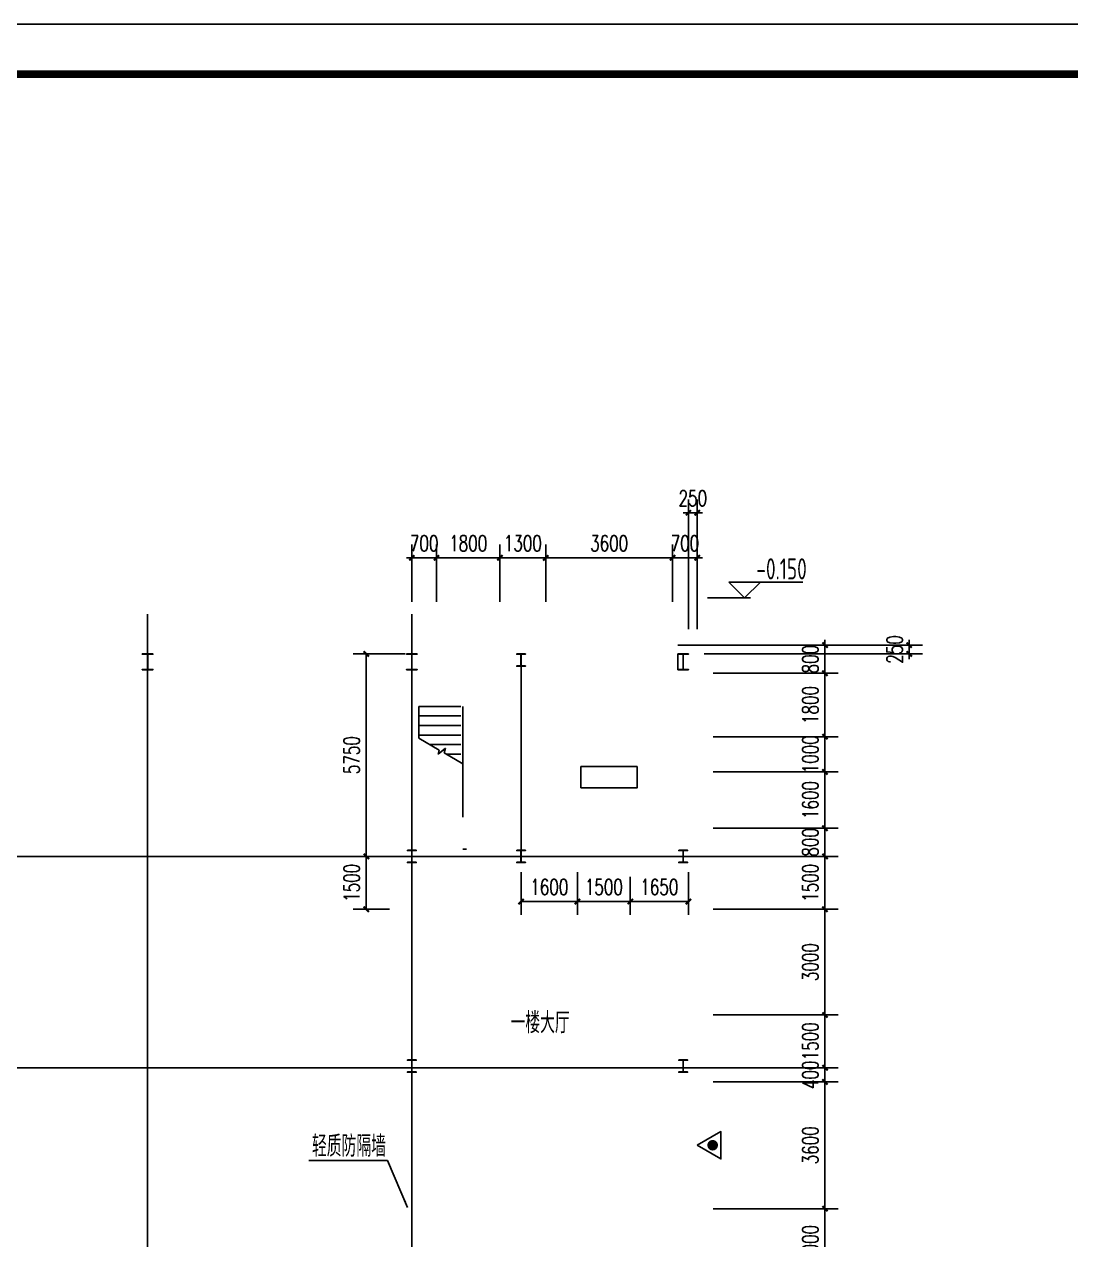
# Model space of a CAD drawing. Extents: x 180850 to 1399066, y 113487 to 334416.
# Drawn here: x 365591 to 395289, y 282483 to 316984 of the extents above; entities that cross this region are included whole.
import ezdxf
from ezdxf.enums import TextEntityAlignment as Align

# ---------------------------------------------------------------- set-up
doc = ezdxf.new("R2010")
doc.units = 0
doc.header["$LTSCALE"] = 1000
for name, color, linetype in [('AXIS', 3, 'Continuous'), ('AXIS_DIM', 3, 'Continuous'), ('DOTE', 1, 'Continuous'), ('GZ', 50, 'Continuous'), ('Gzd', 1, 'Continuous'), ('LVTRY', 6, 'Continuous'), ('PUB_DIM', 3, 'Continuous'), ('PUB_TITLE', 4, 'Continuous'), ('REIN', 1, 'Continuous'), ('STAIR', 2, 'Continuous'), ('TEXT', 7, 'Continuous')]:
    doc.layers.add(name, color=color, linetype=linetype)
doc.styles.add('_TCH_DIM_T3', font='SIMPLEX', dxfattribs={"width": 0.705882, "bigfont": 'GBCBIG'})
doc.styles.add('TSSD_Norm', font='tssdeng.shx', dxfattribs={"bigfont": 'hztxt.shx'})
doc.dimstyles.new('_TCH_ARCH&&150', dxfattribs={"dimtxt": 446.25, "dimasz": 150, "dimexe": 375, "dimexo": 450, "dimgap": 189.375, "dimtad": 1, "dimdec": 0, "dimzin": 0, "dimdsep": 46, "dimtxsty": '_TCH_DIM_T3', "dimblk": 'ARCHTICK', "dimcen": 0.09, "dimclrd": 3, "dimclre": 3, "dimclrt": 7, "dimazin": 2, "dimtfac": 1, "dimtdec": 0, "dimtix": 1, "dimtmove": 2, "dimatfit": 3, "dimfxl": 1, "dimtolj": 1, "dimtzin": 0, "dimarcsym": 0})
doc.dimstyles.new('TCH-200-1', dxfattribs={"dimtxt": 595, "dimasz": 200, "dimexe": 500, "dimexo": 600, "dimgap": 252.5, "dimtad": 1, "dimdec": 0, "dimzin": 0, "dimdsep": 46, "dimtxsty": '_TCH_DIM_T3', "dimblk": 'ARCHTICK', "dimcen": 0.09, "dimclrd": 3, "dimclre": 3, "dimclrt": 7, "dimazin": 2, "dimtfac": 1, "dimtdec": 0, "dimtix": 1, "dimtmove": 2, "dimatfit": 3, "dimfxl": 1, "dimtolj": 1, "dimtzin": 0, "dimarcsym": 0})

# ---------------------------------------------------------------- blocks, each defined once
blk = doc.blocks.new('_ArchTick')
at = {"color": 0, "linetype": 'ByBlock', "const_width": 0.4}
blk.add_lwpolyline([(-0.5, -0.5), (0.5, 0.5)], dxfattribs=at)
blk = doc.blocks.new('*D585')
at = {"color": 3, "lineweight": -2, "transparency": 16777216}
for p, q in [((384440, 299812), (384440, 303494)), ((384690, 299812), (384690, 303494)), ((384440, 303119), (384290, 303119)), ((384690, 303119), (384440, 303119)), ((384690, 303119), (384840, 303119))]:
    blk.add_line(p, q, dxfattribs=at)
at = {"layer": 'Defpoints', "color": 0, "transparency": 16777216}
for p in [(384440, 303119), (384440, 299362), (384690, 299362)]:
    blk.add_point(p, dxfattribs=at)
at = {"color": 3, "lineweight": -2, "transparency": 16777216, "xscale": 150, "yscale": 150, "zscale": 150}
blk.add_blockref('_ArchTick', (384440, 303119), dxfattribs=at)
at = {"color": 3, "lineweight": -2, "transparency": 16777216, "xscale": 150, "yscale": 150, "zscale": 150, "rotation": 180}
blk.add_blockref('_ArchTick', (384690, 303119), dxfattribs=at)
at = {"color": 7, "transparency": 16777216, "insert": (384565, 303531), "char_height": 446.2, "attachment_point": 5, "style": '_TCH_DIM_T3'}
blk.add_mtext('\\A1;250', dxfattribs=at)
blk = doc.blocks.new('*D589')
at = {"color": 3, "lineweight": -2, "transparency": 16777216}
for p, q in [((390706, 299362), (390706, 299512)), ((384140, 299362), (391081, 299362)), ((390706, 299362), (390706, 299112)), ((384890, 299112), (391081, 299112)), ((390706, 299112), (390706, 298962))]:
    blk.add_line(p, q, dxfattribs=at)
at = {"layer": 'Defpoints', "color": 0, "transparency": 16777216}
for p in [(383690, 299362), (384440, 299112), (390706, 299112)]:
    blk.add_point(p, dxfattribs=at)
at = {"color": 3, "lineweight": -2, "transparency": 16777216, "xscale": 150, "yscale": 150, "zscale": 150}
for p, rotation in [((390706, 299362), 270), ((390706, 299112), 90)]:
    blk.add_blockref('_ArchTick', p, dxfattribs=dict(at, rotation=rotation))
at = {"color": 7, "transparency": 16777216, "insert": (390293, 299237), "char_height": 446.2, "attachment_point": 5, "rotation": 90, "style": '_TCH_DIM_T3'}
blk.add_mtext('\\A1;250', dxfattribs=at)
blk = doc.blocks.new('*D592')
at = {"color": 3, "lineweight": -2, "transparency": 16777216}
for p, q in [((385140, 293362), (388691, 293362)), ((388316, 293362), (388316, 291862)), ((385140, 291862), (388691, 291862))]:
    blk.add_line(p, q, dxfattribs=at)
at = {"layer": 'Defpoints', "color": 0, "transparency": 16777216}
for p in [(384690, 293362), (384690, 291862), (388316, 291862)]:
    blk.add_point(p, dxfattribs=at)
at = {"color": 3, "lineweight": -2, "transparency": 16777216, "xscale": 150, "yscale": 150, "zscale": 150}
for p, rotation in [((388316, 293362), 90), ((388316, 291862), 270)]:
    blk.add_blockref('_ArchTick', p, dxfattribs=dict(at, rotation=rotation))
at = {"color": 7, "transparency": 16777216, "insert": (387903, 292612), "char_height": 446.2, "attachment_point": 5, "rotation": 90, "style": '_TCH_DIM_T3'}
blk.add_mtext('\\A1;1500', dxfattribs=at)
blk = doc.blocks.new('*D593')
at = {"color": 3, "lineweight": -2, "transparency": 16777216}
for p, q in [((385140, 291862), (388691, 291862)), ((388316, 291862), (388316, 288862)), ((385140, 288862), (388691, 288862))]:
    blk.add_line(p, q, dxfattribs=at)
at = {"layer": 'Defpoints', "color": 0, "transparency": 16777216}
for p in [(384690, 291862), (384690, 288862), (388316, 288862)]:
    blk.add_point(p, dxfattribs=at)
at = {"color": 3, "lineweight": -2, "transparency": 16777216, "xscale": 150, "yscale": 150, "zscale": 150}
for p, rotation in [((388316, 291862), 90), ((388316, 288862), 270)]:
    blk.add_blockref('_ArchTick', p, dxfattribs=dict(at, rotation=rotation))
at = {"color": 7, "transparency": 16777216, "insert": (387903, 290362), "char_height": 446.2, "attachment_point": 5, "rotation": 90, "style": '_TCH_DIM_T3'}
blk.add_mtext('\\A1;3000', dxfattribs=at)
blk = doc.blocks.new('*D594')
at = {"color": 3, "lineweight": -2, "transparency": 16777216}
for p, q in [((382790, 292787), (382790, 291707)), ((384440, 292912), (384440, 291707)), ((384440, 292082), (382790, 292082))]:
    blk.add_line(p, q, dxfattribs=at)
at = {"layer": 'Defpoints', "color": 0, "transparency": 16777216}
for p in [(384440, 293362), (382790, 293237), (382790, 292082)]:
    blk.add_point(p, dxfattribs=at)
at = {"color": 3, "lineweight": -2, "transparency": 16777216, "xscale": 150, "yscale": 150, "zscale": 150}
for p, rotation in [((382790, 292082), 180.0000000050026), ((384440, 292082), 5.002558367550591e-09)]:
    blk.add_blockref('_ArchTick', p, dxfattribs=dict(at, rotation=rotation))
at = {"color": 7, "transparency": 16777216, "insert": (383615, 292494), "char_height": 446.2, "attachment_point": 5, "rotation": 0, "style": '_TCH_DIM_T3'}
blk.add_mtext('\\A1;1650', dxfattribs=at)
blk = doc.blocks.new('*D595')
at = {"color": 3, "lineweight": -2, "transparency": 16777216}
for p, q in [((385140, 288862), (388691, 288862)), ((388316, 287362), (388316, 288862)), ((385140, 287362), (388691, 287362))]:
    blk.add_line(p, q, dxfattribs=at)
at = {"layer": 'Defpoints', "color": 0, "transparency": 16777216}
for p in [(384690, 288862), (388316, 288862), (384690, 287362)]:
    blk.add_point(p, dxfattribs=at)
at = {"color": 3, "lineweight": -2, "transparency": 16777216, "xscale": 150, "yscale": 150, "zscale": 150}
for p, rotation in [((388316, 288862), 90), ((388316, 287362), 270)]:
    blk.add_blockref('_ArchTick', p, dxfattribs=dict(at, rotation=rotation))
at = {"color": 7, "transparency": 16777216, "insert": (387903, 288112), "char_height": 446.2, "attachment_point": 5, "rotation": 90, "style": '_TCH_DIM_T3'}
blk.add_mtext('\\A1;1500', dxfattribs=at)
blk = doc.blocks.new('*D596')
at = {"color": 3, "lineweight": -2, "transparency": 16777216}
for p, q in [((385140, 283362), (388691, 283362)), ((388316, 281362), (388316, 283362)), ((385140, 281362), (388691, 281362))]:
    blk.add_line(p, q, dxfattribs=at)
at = {"layer": 'Defpoints', "color": 0, "transparency": 16777216}
for p in [(384690, 283362), (388316, 283362), (384690, 281362)]:
    blk.add_point(p, dxfattribs=at)
at = {"color": 3, "lineweight": -2, "transparency": 16777216, "xscale": 150, "yscale": 150, "zscale": 150}
for p, rotation in [((388316, 283362), 90), ((388316, 281362), 270)]:
    blk.add_blockref('_ArchTick', p, dxfattribs=dict(at, rotation=rotation))
at = {"color": 7, "transparency": 16777216, "insert": (387903, 282362), "char_height": 446.2, "attachment_point": 5, "rotation": 90, "style": '_TCH_DIM_T3'}
blk.add_mtext('\\A1;2000', dxfattribs=at)
blk = doc.blocks.new('*D597')
at = {"color": 3, "lineweight": -2, "transparency": 16777216}
for p, q in [((385140, 286962), (388691, 286962)), ((388316, 286962), (388316, 283362)), ((385140, 283362), (388691, 283362))]:
    blk.add_line(p, q, dxfattribs=at)
at = {"layer": 'Defpoints', "color": 0, "transparency": 16777216}
for p in [(384690, 286962), (384690, 283362), (388316, 283362)]:
    blk.add_point(p, dxfattribs=at)
at = {"color": 3, "lineweight": -2, "transparency": 16777216, "xscale": 150, "yscale": 150, "zscale": 150}
for p, rotation in [((388316, 286962), 90), ((388316, 283362), 270)]:
    blk.add_blockref('_ArchTick', p, dxfattribs=dict(at, rotation=rotation))
at = {"color": 7, "transparency": 16777216, "insert": (387903, 285162), "char_height": 446.2, "attachment_point": 5, "rotation": 90, "style": '_TCH_DIM_T3'}
blk.add_mtext('\\A1;3600', dxfattribs=at)
blk = doc.blocks.new('*D598')
at = {"color": 3, "lineweight": -2, "transparency": 16777216}
for p, q in [((388316, 287362), (388316, 287512)), ((385140, 287362), (388691, 287362)), ((388316, 287362), (388316, 286962)), ((385140, 286962), (388691, 286962)), ((388316, 286962), (388316, 286812))]:
    blk.add_line(p, q, dxfattribs=at)
at = {"layer": 'Defpoints', "color": 0, "transparency": 16777216}
for p in [(384690, 287362), (384690, 286962), (388316, 286962)]:
    blk.add_point(p, dxfattribs=at)
at = {"color": 3, "lineweight": -2, "transparency": 16777216, "xscale": 150, "yscale": 150, "zscale": 150}
for p, rotation in [((388316, 287362), 270), ((388316, 286962), 90)]:
    blk.add_blockref('_ArchTick', p, dxfattribs=dict(at, rotation=rotation))
at = {"color": 7, "transparency": 16777216, "insert": (387903, 287162), "char_height": 446.2, "attachment_point": 5, "rotation": 90, "style": '_TCH_DIM_T3'}
blk.add_mtext('\\A1;400', dxfattribs=at)
blk = doc.blocks.new('*D599')
at = {"color": 3, "lineweight": -2, "transparency": 16777216}
for p, q in [((379690, 292912), (379690, 291707)), ((381290, 292912), (381290, 291707)), ((379690, 292082), (381290, 292082))]:
    blk.add_line(p, q, dxfattribs=at)
at = {"layer": 'Defpoints', "color": 0, "transparency": 16777216}
for p in [(379690, 293362), (381290, 293362), (381290, 292082)]:
    blk.add_point(p, dxfattribs=at)
at = {"color": 3, "lineweight": -2, "transparency": 16777216, "xscale": 150, "yscale": 150, "zscale": 150, "rotation": 180}
blk.add_blockref('_ArchTick', (379690, 292082), dxfattribs=at)
at = {"color": 3, "lineweight": -2, "transparency": 16777216, "xscale": 150, "yscale": 150, "zscale": 150}
blk.add_blockref('_ArchTick', (381290, 292082), dxfattribs=at)
at = {"color": 7, "transparency": 16777216, "insert": (380490, 292494), "char_height": 446.2, "attachment_point": 5, "style": '_TCH_DIM_T3'}
blk.add_mtext('\\A1;1600', dxfattribs=at)
blk = doc.blocks.new('*D1797')
at = {"color": 3, "lineweight": -2, "transparency": 16777216}
for p, q in [((376590, 300588), (376590, 302214)), ((377290, 300588), (377290, 302214)), ((376590, 301839), (376440, 301839)), ((376590, 301839), (377290, 301839)), ((377290, 301839), (377440, 301839))]:
    blk.add_line(p, q, dxfattribs=at)
at = {"layer": 'Defpoints', "color": 0, "transparency": 16777216}
for p in [(377290, 301839), (376590, 300138), (377290, 300138)]:
    blk.add_point(p, dxfattribs=at)
at = {"color": 3, "lineweight": -2, "transparency": 16777216, "xscale": 150, "yscale": 150, "zscale": 150}
blk.add_blockref('_ArchTick', (376590, 301839), dxfattribs=at)
at = {"color": 3, "lineweight": -2, "transparency": 16777216, "xscale": 150, "yscale": 150, "zscale": 150, "rotation": 180}
blk.add_blockref('_ArchTick', (377290, 301839), dxfattribs=at)
at = {"color": 7, "transparency": 16777216, "insert": (376940, 302252), "char_height": 446.2, "attachment_point": 5, "style": '_TCH_DIM_T3'}
blk.add_mtext('\\A1;700', dxfattribs=at)
blk = doc.blocks.new('*D1798')
at = {"color": 3, "lineweight": -2, "transparency": 16777216}
for p, q in [((377290, 300588), (377290, 302214)), ((379090, 300588), (379090, 302214)), ((377290, 301839), (379090, 301839))]:
    blk.add_line(p, q, dxfattribs=at)
at = {"layer": 'Defpoints', "color": 0, "transparency": 16777216}
for p in [(379090, 301839), (377290, 300138), (379090, 300138)]:
    blk.add_point(p, dxfattribs=at)
at = {"color": 3, "lineweight": -2, "transparency": 16777216, "xscale": 150, "yscale": 150, "zscale": 150, "rotation": 180}
blk.add_blockref('_ArchTick', (377290, 301839), dxfattribs=at)
at = {"color": 3, "lineweight": -2, "transparency": 16777216, "xscale": 150, "yscale": 150, "zscale": 150}
blk.add_blockref('_ArchTick', (379090, 301839), dxfattribs=at)
at = {"color": 7, "transparency": 16777216, "insert": (378190, 302252), "char_height": 446.2, "attachment_point": 5, "style": '_TCH_DIM_T3'}
blk.add_mtext('\\A1;1800', dxfattribs=at)
blk = doc.blocks.new('*D1799')
at = {"color": 3, "lineweight": -2, "transparency": 16777216}
for p, q in [((379090, 300588), (379090, 302214)), ((380390, 300588), (380390, 302214)), ((379090, 301839), (378940, 301839)), ((380390, 301839), (379090, 301839)), ((380390, 301839), (380540, 301839))]:
    blk.add_line(p, q, dxfattribs=at)
at = {"layer": 'Defpoints', "color": 0, "transparency": 16777216}
for p in [(379090, 301839), (379090, 300138), (380390, 300138)]:
    blk.add_point(p, dxfattribs=at)
at = {"color": 3, "lineweight": -2, "transparency": 16777216, "xscale": 150, "yscale": 150, "zscale": 150}
blk.add_blockref('_ArchTick', (379090, 301839), dxfattribs=at)
at = {"color": 3, "lineweight": -2, "transparency": 16777216, "xscale": 150, "yscale": 150, "zscale": 150, "rotation": 180}
blk.add_blockref('_ArchTick', (380390, 301839), dxfattribs=at)
at = {"color": 7, "transparency": 16777216, "insert": (379740, 302252), "char_height": 446.2, "attachment_point": 5, "style": '_TCH_DIM_T3'}
blk.add_mtext('\\A1;1300', dxfattribs=at)
blk = doc.blocks.new('*D1790')
at = {"color": 3, "lineweight": -2, "transparency": 16777216}
for p, q in [((380390, 300588), (380390, 302214)), ((383990, 300588), (383990, 302214)), ((380390, 301839), (383990, 301839))]:
    blk.add_line(p, q, dxfattribs=at)
at = {"layer": 'Defpoints', "color": 0, "transparency": 16777216}
for p in [(383990, 301839), (380390, 300138), (383990, 300138)]:
    blk.add_point(p, dxfattribs=at)
at = {"color": 3, "lineweight": -2, "transparency": 16777216, "xscale": 150, "yscale": 150, "zscale": 150, "rotation": 180}
blk.add_blockref('_ArchTick', (380390, 301839), dxfattribs=at)
at = {"color": 3, "lineweight": -2, "transparency": 16777216, "xscale": 150, "yscale": 150, "zscale": 150}
blk.add_blockref('_ArchTick', (383990, 301839), dxfattribs=at)
at = {"color": 7, "transparency": 16777216, "insert": (382190, 302252), "char_height": 446.2, "attachment_point": 5, "style": '_TCH_DIM_T3'}
blk.add_mtext('\\A1;3600', dxfattribs=at)
blk = doc.blocks.new('*D1791')
at = {"color": 3, "lineweight": -2, "transparency": 16777216}
for p, q in [((383990, 300588), (383990, 302214)), ((384690, 300588), (384690, 302214)), ((383990, 301839), (383840, 301839)), ((384690, 301839), (383990, 301839)), ((384690, 301839), (384840, 301839))]:
    blk.add_line(p, q, dxfattribs=at)
at = {"layer": 'Defpoints', "color": 0, "transparency": 16777216}
for p in [(383990, 301839), (383990, 300138), (384690, 300138)]:
    blk.add_point(p, dxfattribs=at)
at = {"color": 3, "lineweight": -2, "transparency": 16777216, "xscale": 150, "yscale": 150, "zscale": 150}
blk.add_blockref('_ArchTick', (383990, 301839), dxfattribs=at)
at = {"color": 3, "lineweight": -2, "transparency": 16777216, "xscale": 150, "yscale": 150, "zscale": 150, "rotation": 180}
blk.add_blockref('_ArchTick', (384690, 301839), dxfattribs=at)
at = {"color": 7, "transparency": 16777216, "insert": (384340, 302252), "char_height": 446.2, "attachment_point": 5, "style": '_TCH_DIM_T3'}
blk.add_mtext('\\A1;700', dxfattribs=at)
blk = doc.blocks.new('*D1800')
at = {"color": 3, "lineweight": -2, "transparency": 16777216}
for p, q in [((381290, 292787), (381290, 291707)), ((382790, 292787), (382790, 291707)), ((381290, 292082), (382790, 292082))]:
    blk.add_line(p, q, dxfattribs=at)
at = {"layer": 'Defpoints', "color": 0, "transparency": 16777216}
for p in [(381290, 293237), (382790, 293237), (382790, 292082)]:
    blk.add_point(p, dxfattribs=at)
at = {"color": 3, "lineweight": -2, "transparency": 16777216, "xscale": 150, "yscale": 150, "zscale": 150, "rotation": 180}
blk.add_blockref('_ArchTick', (381290, 292082), dxfattribs=at)
at = {"color": 3, "lineweight": -2, "transparency": 16777216, "xscale": 150, "yscale": 150, "zscale": 150}
blk.add_blockref('_ArchTick', (382790, 292082), dxfattribs=at)
at = {"color": 7, "transparency": 16777216, "insert": (382040, 292494), "char_height": 446.2, "attachment_point": 5, "style": '_TCH_DIM_T3'}
blk.add_mtext('\\A1;1500', dxfattribs=at)
blk = doc.blocks.new('*D1811')
at = {"color": 3, "lineweight": -2, "transparency": 16777216}
for p, q in [((385140, 296762), (388691, 296762)), ((388316, 296762), (388316, 296912)), ((388316, 296762), (388316, 295762)), ((385140, 295762), (388691, 295762)), ((388316, 295762), (388316, 295612))]:
    blk.add_line(p, q, dxfattribs=at)
at = {"layer": 'Defpoints', "color": 0, "transparency": 16777216}
for p in [(384690, 296762), (384690, 295762), (388316, 295762)]:
    blk.add_point(p, dxfattribs=at)
at = {"color": 3, "lineweight": -2, "transparency": 16777216, "xscale": 150, "yscale": 150, "zscale": 150}
for p, rotation in [((388316, 296762), 270), ((388316, 295762), 90)]:
    blk.add_blockref('_ArchTick', p, dxfattribs=dict(at, rotation=rotation))
at = {"color": 7, "transparency": 16777216, "insert": (387903, 296262), "char_height": 446.2, "attachment_point": 5, "rotation": 90, "style": '_TCH_DIM_T3'}
blk.add_mtext('\\A1;1000', dxfattribs=at)
blk = doc.blocks.new('*D1812')
at = {"color": 3, "lineweight": -2, "transparency": 16777216}
for p, q in [((388316, 299362), (388316, 299512)), ((385140, 299362), (388691, 299362)), ((388316, 299362), (388316, 298562)), ((385140, 298562), (388691, 298562)), ((388316, 298562), (388316, 298412))]:
    blk.add_line(p, q, dxfattribs=at)
at = {"layer": 'Defpoints', "color": 0, "transparency": 16777216}
for p in [(384690, 299362), (384690, 298562), (388316, 298562)]:
    blk.add_point(p, dxfattribs=at)
at = {"color": 3, "lineweight": -2, "transparency": 16777216, "xscale": 150, "yscale": 150, "zscale": 150}
for p, rotation in [((388316, 299362), 270), ((388316, 298562), 90)]:
    blk.add_blockref('_ArchTick', p, dxfattribs=dict(at, rotation=rotation))
at = {"color": 7, "transparency": 16777216, "insert": (387903, 298962), "char_height": 446.2, "attachment_point": 5, "rotation": 90, "style": '_TCH_DIM_T3'}
blk.add_mtext('\\A1;800', dxfattribs=at)
blk = doc.blocks.new('*D1813')
at = {"color": 3, "lineweight": -2, "transparency": 16777216}
for p, q in [((385140, 298562), (388691, 298562)), ((388316, 298562), (388316, 296762)), ((385140, 296762), (388691, 296762))]:
    blk.add_line(p, q, dxfattribs=at)
at = {"layer": 'Defpoints', "color": 0, "transparency": 16777216}
for p in [(384690, 298562), (384690, 296762), (388316, 296762)]:
    blk.add_point(p, dxfattribs=at)
at = {"color": 3, "lineweight": -2, "transparency": 16777216, "xscale": 150, "yscale": 150, "zscale": 150}
for p, rotation in [((388316, 298562), 90), ((388316, 296762), 270)]:
    blk.add_blockref('_ArchTick', p, dxfattribs=dict(at, rotation=rotation))
at = {"color": 7, "transparency": 16777216, "insert": (387903, 297662), "char_height": 446.2, "attachment_point": 5, "rotation": 90, "style": '_TCH_DIM_T3'}
blk.add_mtext('\\A1;1800', dxfattribs=at)
blk = doc.blocks.new('*D1814')
at = {"color": 3, "lineweight": -2, "transparency": 16777216}
for p, q in [((385140, 295762), (388691, 295762)), ((388316, 294162), (388316, 295762)), ((385140, 294162), (388691, 294162))]:
    blk.add_line(p, q, dxfattribs=at)
at = {"layer": 'Defpoints', "color": 0, "transparency": 16777216}
for p in [(384690, 295762), (388316, 295762), (384690, 294162)]:
    blk.add_point(p, dxfattribs=at)
at = {"color": 3, "lineweight": -2, "transparency": 16777216, "xscale": 150, "yscale": 150, "zscale": 150}
for p, rotation in [((388316, 295762), 90), ((388316, 294162), 270)]:
    blk.add_blockref('_ArchTick', p, dxfattribs=dict(at, rotation=rotation))
at = {"color": 7, "transparency": 16777216, "insert": (387903, 294962), "char_height": 446.2, "attachment_point": 5, "rotation": 90, "style": '_TCH_DIM_T3'}
blk.add_mtext('\\A1;1600', dxfattribs=at)
blk = doc.blocks.new('*D1815')
at = {"color": 3, "lineweight": -2, "transparency": 16777216}
for p, q in [((388316, 294162), (388316, 294312)), ((385140, 294162), (388691, 294162)), ((388316, 293362), (388316, 294162)), ((385140, 293362), (388691, 293362)), ((388316, 293362), (388316, 293212))]:
    blk.add_line(p, q, dxfattribs=at)
at = {"layer": 'Defpoints', "color": 0, "transparency": 16777216}
for p in [(384690, 294162), (388316, 294162), (384690, 293362)]:
    blk.add_point(p, dxfattribs=at)
at = {"color": 3, "lineweight": -2, "transparency": 16777216, "xscale": 150, "yscale": 150, "zscale": 150}
for p, rotation in [((388316, 294162), 270), ((388316, 293362), 90)]:
    blk.add_blockref('_ArchTick', p, dxfattribs=dict(at, rotation=rotation))
at = {"color": 7, "transparency": 16777216, "insert": (387903, 293762), "char_height": 446.2, "attachment_point": 5, "rotation": 90, "style": '_TCH_DIM_T3'}
blk.add_mtext('\\A1;800', dxfattribs=at)
blk = doc.blocks.new('*D1832')
at = {"layer": 'Defpoints', "color": 0, "transparency": 16777216}
for p in [(376847, 299112), (375297, 293362), (376530, 293362)]:
    blk.add_point(p, dxfattribs=at)
at = {"layer": 'PUB_DIM', "color": 3, "lineweight": -2, "transparency": 16777216}
for p, q in [((376397, 299112), (374922, 299112)), ((375297, 299112), (375297, 293362)), ((376080, 293362), (374922, 293362))]:
    blk.add_line(p, q, dxfattribs=at)
at = {"layer": 'PUB_DIM', "color": 3, "lineweight": -2, "transparency": 16777216, "xscale": 150, "yscale": 150, "zscale": 150}
for p, rotation in [((375297, 299112), 90), ((375297, 293362), 270)]:
    blk.add_blockref('_ArchTick', p, dxfattribs=dict(at, rotation=rotation))
at = {"layer": 'PUB_DIM', "color": 7, "transparency": 16777216, "insert": (374885, 296237), "char_height": 446.2, "attachment_point": 5, "rotation": 90, "style": '_TCH_DIM_T3'}
blk.add_mtext('\\A1;5750', dxfattribs=at)
blk = doc.blocks.new('*D1831')
at = {"color": 3, "lineweight": -2, "transparency": 16777216}
for p, q in [((376020, 293362), (374922, 293362)), ((375297, 291862), (375297, 293362)), ((375955, 291862), (374922, 291862))]:
    blk.add_line(p, q, dxfattribs=at)
at = {"layer": 'Defpoints', "color": 0, "transparency": 16777216}
for p in [(375297, 293362), (376470, 293362), (376405, 291862)]:
    blk.add_point(p, dxfattribs=at)
at = {"color": 3, "lineweight": -2, "transparency": 16777216, "xscale": 150, "yscale": 150, "zscale": 150}
for p, rotation in [((375297, 293362), 90), ((375297, 291862), 270)]:
    blk.add_blockref('_ArchTick', p, dxfattribs=dict(at, rotation=rotation))
at = {"color": 7, "transparency": 16777216, "insert": (374885, 292612), "char_height": 446.2, "attachment_point": 5, "rotation": 90, "style": '_TCH_DIM_T3'}
blk.add_mtext('\\A1;1500', dxfattribs=at)

msp = doc.modelspace()

# ---------------------------------------------------------------- linework, layer by layer
for p, q in [((384140.1, 299112.06), (384140.1, 298662.06)), ((376440.1, 298662.12), (376680.1, 298662.12)), ((384140.1, 298662.06), (384440.1, 298662.06))]:
    msp.add_line(p, q)
at = {"layer": 'AXIS'}
msp.add_line((375901.71, 284730.6), (373669.3, 284730.6), dxfattribs=at)
at = {"layer": 'AXIS_DIM'}
for p, q in [((387683.74, 301150.74), (385583.74, 301150.74)), ((386033.74, 300700.74), (385583.74, 301150.74)), ((386033.74, 300700.74), (386483.74, 301150.74)), ((384981.34, 300700.74), (386198.68, 300700.74))]:
    msp.add_line(p, q, dxfattribs=at)
at = {"layer": 'DOTE'}
for p, q in [((369090.1, 262487.03), (369090.1, 300237.03)), ((376590.1, 262487.03), (376590.1, 300237.03)), ((379690.1, 293196.16), (379690.1, 299112.03)), ((323215.1, 293362.03), (385690.1, 293362.03)), ((323215.1, 287362.03), (385690.1, 287362.03))]:
    msp.add_line(p, q, dxfattribs=at)
at = {"layer": 'GZ'}
for points in [[(368940.1, 298662.03), (369240.1, 298662.03), (369240.1, 298672.03), (369096.95, 298672.03), (369093.1, 298677.03), (369093.1, 299097.39), (369096.95, 299102.03), (369240.1, 299102.03), (369240.1, 299112.03), (368940.1, 299112.03), (368940.1, 299102.03), (369083.1, 299102.03), (369087.1, 299097.55), (369087.1, 298677.03), (369083.1, 298672.03), (368940.1, 298672.03), (368940.1, 298662.03)], [(376440.1, 298662.03), (376740.1, 298662.03), (376740.1, 298672.03), (376596.95, 298672.03), (376593.1, 298677.03), (376593.1, 299097.39), (376596.95, 299102.03), (376740.1, 299102.03), (376740.1, 299112.03), (376440.1, 299112.03), (376440.1, 299102.03), (376583.1, 299102.03), (376587.1, 299097.55), (376587.1, 298677.03), (376583.1, 298672.03), (376440.1, 298672.03), (376440.1, 298662.03)], [(379815.1, 299112.03), (379565.1, 299112.03), (379565.1, 299102.03), (379683.25, 299102.03), (379687.1, 299097.03), (379687.1, 298776.68), (379683.25, 298772.03), (379565.1, 298772.03), (379565.1, 298762.03), (379815.1, 298762.03), (379815.1, 298772.03), (379697.1, 298772.03), (379693.1, 298776.52), (379693.1, 299097.03), (379697.1, 299102.03), (379815.1, 299102.03), (379815.1, 299112.03)], [(384140.1, 298662.03), (384440.1, 298662.03), (384440.1, 298672.03), (384296.95, 298672.03), (384293.1, 298677.03), (384293.1, 299097.39), (384296.95, 299102.03), (384440.1, 299102.03), (384440.1, 299112.03), (384140.1, 299112.03), (384140.1, 299102.03), (384283.1, 299102.03), (384287.1, 299097.55), (384287.1, 298677.03), (384283.1, 298672.03), (384140.1, 298672.03), (384140.1, 298662.03)], [(376465.1, 293537.21), (376715.1, 293537.21), (376715.1, 293527.21), (376596.95, 293527.21), (376593.1, 293522.21), (376593.1, 293201.86), (376596.95, 293197.21), (376715.1, 293197.21), (376715.1, 293187.21), (376465.1, 293187.21), (376465.1, 293197.21), (376583.1, 293197.21), (376587.1, 293201.7), (376587.1, 293522.21), (376583.1, 293527.21), (376465.1, 293527.21), (376465.1, 293537.21)], [(379565.1, 293537.21), (379815.1, 293537.21), (379815.1, 293527.21), (379696.95, 293527.21), (379693.1, 293522.21), (379693.1, 293201.86), (379696.95, 293197.21), (379815.1, 293197.21), (379815.1, 293187.21), (379565.1, 293187.21), (379565.1, 293197.21), (379683.1, 293197.21), (379687.1, 293201.7), (379687.1, 293522.21), (379683.1, 293527.21), (379565.1, 293527.21), (379565.1, 293537.21)], [(384165.1, 293537.21), (384415.1, 293537.21), (384415.1, 293527.21), (384296.95, 293527.21), (384293.1, 293522.21), (384293.1, 293201.86), (384296.95, 293197.21), (384415.1, 293197.21), (384415.1, 293187.21), (384165.1, 293187.21), (384165.1, 293197.21), (384283.1, 293197.21), (384287.1, 293201.7), (384287.1, 293522.21), (384283.1, 293527.21), (384165.1, 293527.21), (384165.1, 293537.21)], [(376465.1, 287587.21), (376715.1, 287587.21), (376715.1, 287577.21), (376596.95, 287577.21), (376593.1, 287572.21), (376593.1, 287251.86), (376596.95, 287247.21), (376715.1, 287247.21), (376715.1, 287237.21), (376465.1, 287237.21), (376465.1, 287247.21), (376583.1, 287247.21), (376587.1, 287251.7), (376587.1, 287572.21), (376583.1, 287577.21), (376465.1, 287577.21), (376465.1, 287587.21)], [(384165.1, 287587.21), (384415.1, 287587.21), (384415.1, 287577.21), (384296.95, 287577.21), (384293.1, 287572.21), (384293.1, 287251.86), (384296.95, 287247.21), (384415.1, 287247.21), (384415.1, 287237.21), (384165.1, 287237.21), (384165.1, 287247.21), (384283.1, 287247.21), (384287.1, 287251.7), (384287.1, 287572.21), (384283.1, 287577.21), (384165.1, 287577.21), (384165.1, 287587.21)]]:
    msp.add_lwpolyline(points, close=True, dxfattribs=at)
at = {"layer": 'Gzd'}
msp.add_lwpolyline([(384690.1, 285162.03), (385360.8, 284774.8), (385360.8, 285549.27)], close=True, dxfattribs=at)
at = {"layer": 'LVTRY'}
msp.add_lwpolyline([(382987.51, 295912.31), (381387.51, 295912.31), (381387.51, 295312.31), (382987.51, 295312.31)], close=True, dxfattribs=at)
at = {"layer": 'PUB_TITLE'}
msp.add_lwpolyline([(307089.48, 232984.16), (425889.48, 232984.16), (425889.48, 316984.16), (307089.48, 316984.16)], close=True, dxfattribs=at)
at = {"layer": 'PUB_TITLE', "const_width": 212.12}
msp.add_lwpolyline([(309909.8, 234398.34), (309909.8, 315569.98), (423889.48, 315569.98), (423889.48, 234398.34)], close=True, dxfattribs=at)
at = {"layer": 'REIN', "const_width": 150}
msp.add_lwpolyline([(385128, 285088.88, 1), (385128, 285238.88, 1)], format="xyb", close=True, dxfattribs=at)
at = {"layer": 'STAIR'}
for p, q in [((376790.1, 296715.05), (376790.1, 297619.1)), ((377980.1, 297619.1), (376790.1, 297619.1)), ((378040.1, 294480.99), (378040.1, 297619.1)), ((377980.1, 297349.1), (376790.1, 297349.1)), ((377980.1, 297079.1), (376790.1, 297079.1)), ((377980.1, 296809.1), (376790.1, 296809.1)), ((377367.98, 296381.41), (376790.1, 296715.05)), ((377980.1, 296539.1), (377094.85, 296539.1)), ((377542.64, 296437.2), (377336.6, 296264.31)), ((377336.6, 296264.31), (377367.98, 296381.41)), ((377506.3, 296301.55), (377542.64, 296437.2)), ((378040.1, 295993.36), (377506.3, 296301.55)), ((377980.1, 296269.1), (377562.5, 296269.1)), ((378040.1, 293569.1), (378140.1, 293569.1))]:
    msp.add_line(p, q, dxfattribs=at)

# ---------------------------------------------------------------- texts
at = {"layer": 'TEXT', "style": 'TSSD_Norm', "width": 0.7}
msp.add_text('-0.150', height=600, dxfattribs=at).set_placement((387083.74, 301525.74), align=Align.MIDDLE_CENTER)
for s, p in [('一楼大厅', (379391.03, 288342.41, 1892.13)), ('轻质防隔墙', (373755.19, 284839.67, 1892.13))]:
    msp.add_text(s, height=600, dxfattribs=at).set_placement(p)

# ---------------------------------------------------------------- dimensions: what is measured, and where the dimension line sits
for base, p1, p2, picture, middle in [((384440.1, 303118.83), (384690.1, 299362.03), (384440.1, 299362.03), '*D585', (384565.1, 303531.33)), ((377290.1, 301839.08), (376590.1, 300137.52), (377290.1, 300137.59), '*D1797', (376940.1, 302251.58)), ((379090.1, 301839.08), (377290.1, 300137.59), (379090.1, 300137.52), '*D1798', (378190.1, 302251.58)), ((383989.98, 301839.08), (380389.98, 300137.59), (383989.98, 300137.52), '*D1790', (382189.98, 302251.58)), ((382790.09, 292081.88), (381290.1, 293237.21), (382790.09, 293237.21), '*D1800', (382040.09, 292494.38))]:
    dim = msp.add_linear_dim(base=base, p1=p1, p2=p2, dimstyle='_TCH_ARCH&&150')
    dim.commit()
    dim.dimension.update_dxf_attribs({"geometry": picture, "text_midpoint": middle})
for base, p1, p2, angle, picture, middle in [((379090.1, 301839.08), (380389.98, 300137.59), (379090.1, 300137.52), 180, '*D1799', (379740.04, 302251.58)), ((383989.98, 301839.08), (384690.1, 300137.52), (383989.98, 300137.52), 180, '*D1791', (384340.04, 302251.58)), ((390705.6, 299112.04), (383690.1, 299362.03), (384440.1, 299112.04), 90, '*D589', (390293.1, 299237.04)), ((388315.73, 298562.03), (384690.1, 299362.03), (384690.1, 298562.03), 270, '*D1812', (387903.23, 298962.03)), ((388315.73, 296762.03), (384690.1, 298562.03), (384690.1, 296762.03), 270, '*D1813', (387903.23, 297662.03)), ((388315.73, 295762.03), (384690.1, 296762.03), (384690.1, 295762.03), 90, '*D1811', (387903.23, 296262.03)), ((388315.73, 295762.03), (384690.1, 294162.03), (384690.1, 295762.03), 270, '*D1814', (387903.23, 294962.03)), ((388315.73, 294162.03), (384690.1, 293362.03), (384690.1, 294162.03), 90, '*D1815', (387903.23, 293762.03)), ((375297.36, 293362.03), (376404.67, 291862.03), (376470.1, 293362.03), 270, '*D1831', (374884.86, 292612.03)), ((381290.1, 292081.88), (379690.1, 293362.03), (381290.1, 293362.03), 0, '*D599', (380490.1, 292494.38)), ((382790.09, 292081.88), (384440.1, 293362.03), (382790.09, 293237.21), 180, '*D594', (383615.09, 292494.38)), ((388315.73, 291862.03), (384690.1, 293362.03), (384690.1, 291862.03), 90, '*D592', (387903.23, 292612.03)), ((388315.73, 288862.03), (384690.1, 291862.03), (384690.1, 288862.03), 90, '*D593', (387903.23, 290362.03)), ((388315.73, 288862.03), (384690.1, 287362.03), (384690.1, 288862.03), 270, '*D595', (387903.23, 288112.03)), ((388315.73, 286962.03), (384690.1, 287362.03), (384690.1, 286962.03), 270, '*D598', (387903.23, 287162.03)), ((388315.73, 283362.03), (384690.1, 286962.03), (384690.1, 283362.03), 90, '*D597', (387903.23, 285162.03)), ((388315.73, 283362.03), (384690.1, 281362.03), (384690.1, 283362.03), 90, '*D596', (387903.23, 282362.03))]:
    dim = msp.add_linear_dim(base=base, p1=p1, p2=p2, angle=angle, dimstyle='_TCH_ARCH&&150')
    dim.commit()
    dim.dimension.update_dxf_attribs({"geometry": picture, "text_midpoint": middle})
at = {"layer": 'PUB_DIM'}
dim = msp.add_linear_dim(base=(375297.36, 293362.03), p1=(376846.6, 299112.03), p2=(376530.1, 293362.03), angle=270, dimstyle='_TCH_ARCH&&150', dxfattribs=at)
dim.commit()
dim.dimension.update_dxf_attribs({"geometry": '*D1832', "text_midpoint": (374884.86, 296237.03)})

# ---------------------------------------------------------------- leaders
at = {"layer": 'AXIS'}
msp.add_leader([(376470.1, 283393.9), (375901.71, 284730.6)], dimstyle='TCH-200-1', dxfattribs=at)

doc.saveas('drawing.dxf')
